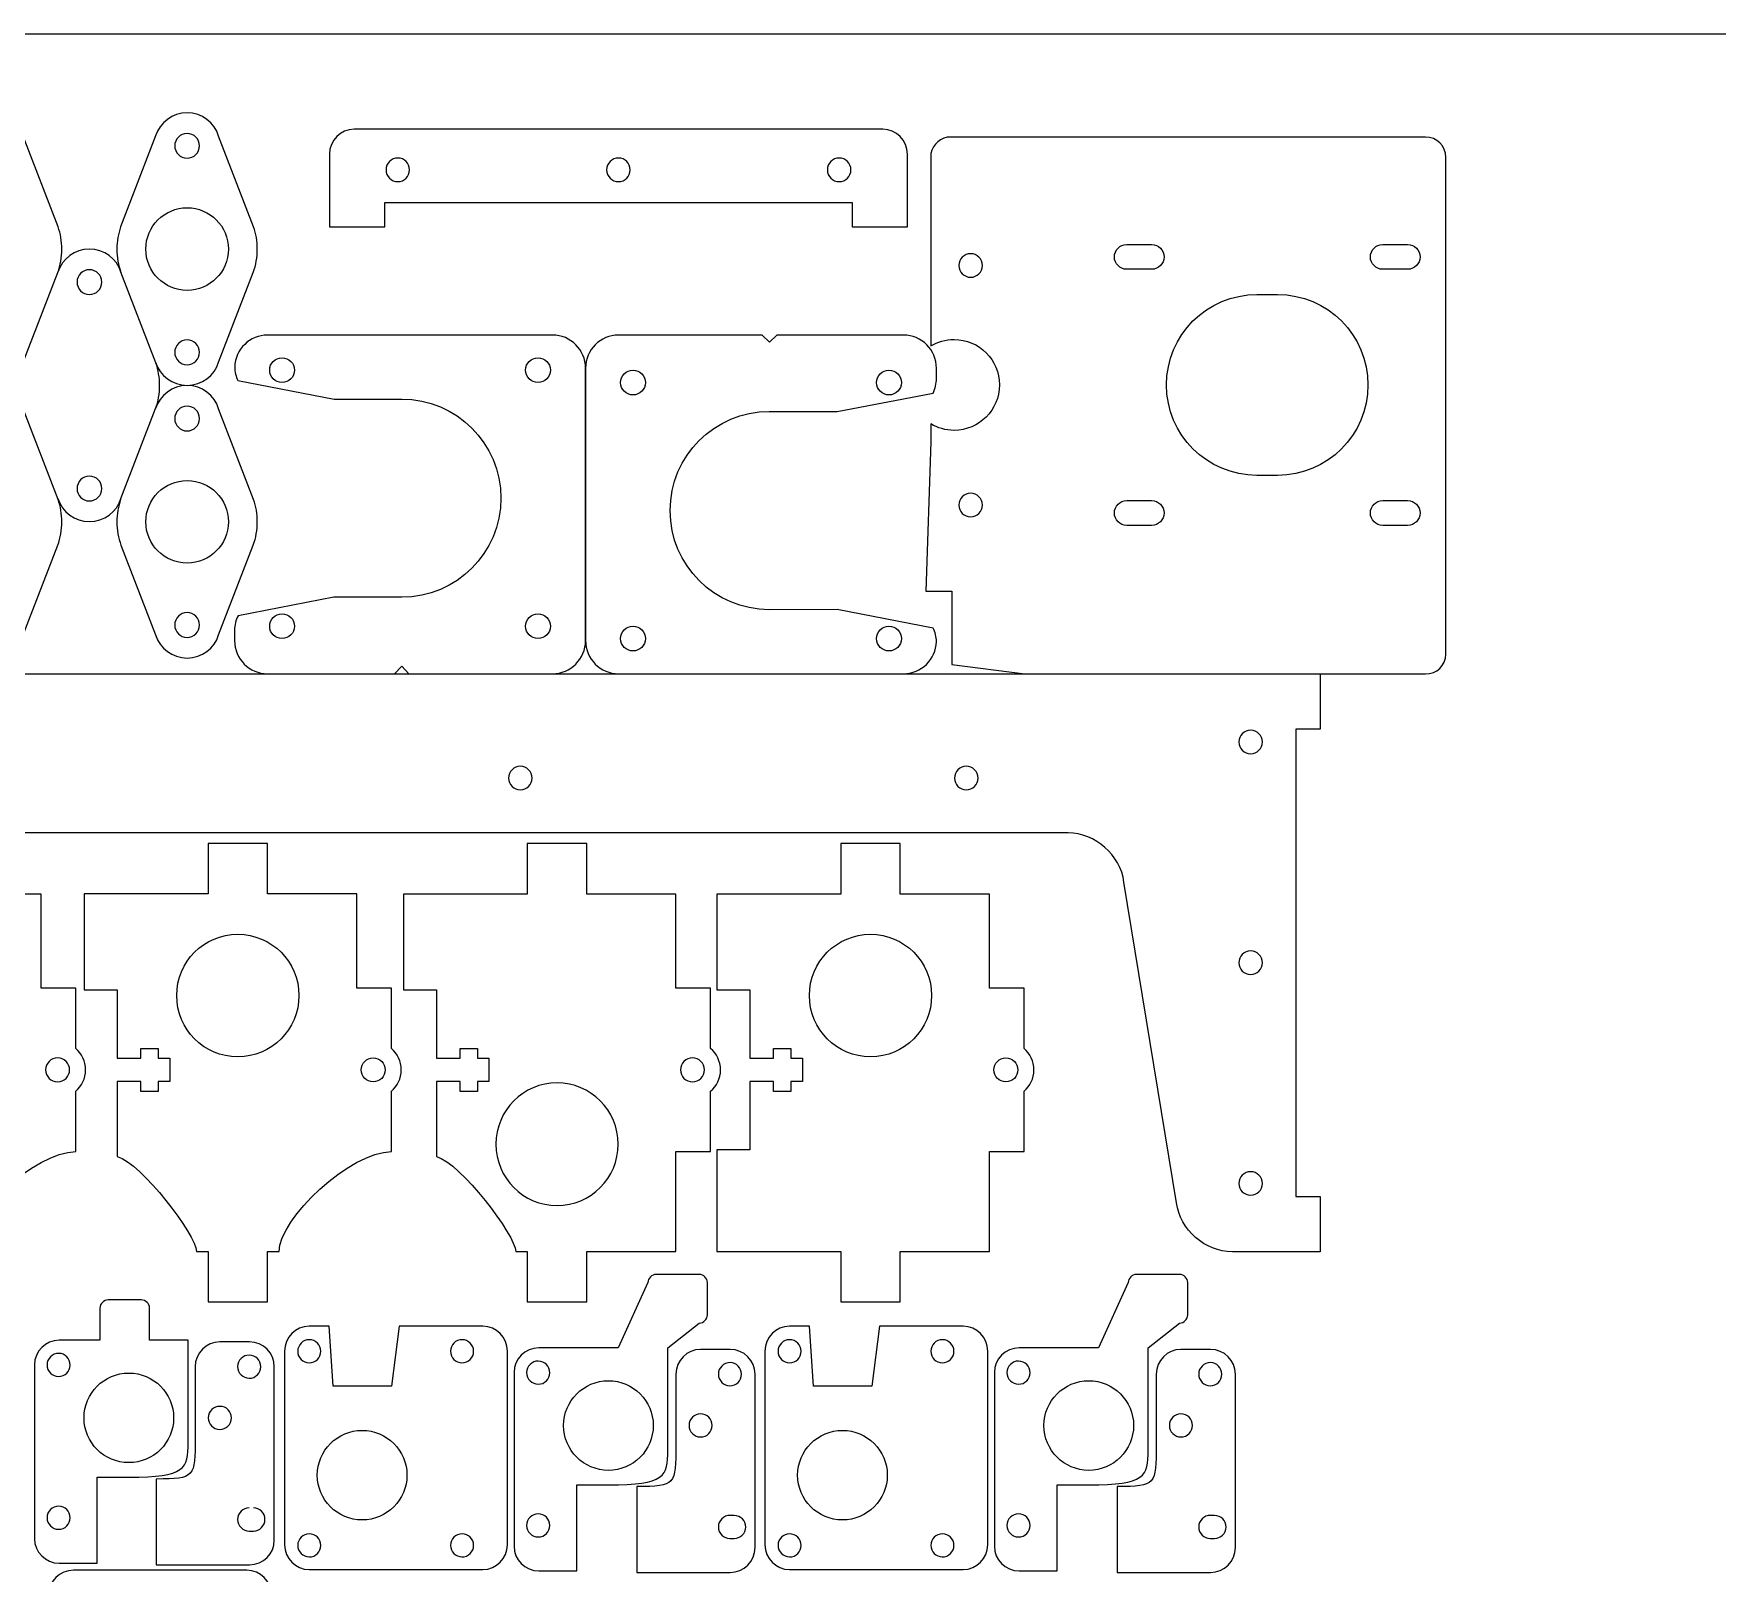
# Model space of a CAD drawing. Header units: millimetres. Extents: x 0 to 610, y -305 to 0.
# Drawn here: x 107 to 310.9, y -186.4 to 0 of the extents above; entities that cross this region are included whole.
import ezdxf

# ---------------------------------------------------------------- set-up
doc = ezdxf.new("R2010")
doc.units = ezdxf.units.MM
doc.layers.add('CUTS', color=1, linetype='Continuous', true_color=0xff0000)
doc.layers.add('laser bed referance', color=3, linetype='Continuous', lineweight=25, true_color=0x00ff00)

msp = doc.modelspace()

# ---------------------------------------------------------------- linework, layer by layer
at = {"layer": 'CUTS', "color": 1, "lineweight": 25, "true_color": 0xff0000}
for p, q in [((278.01, -75.12), (278.02, -14.98)), ((135.33, -77.49), (150.69, -77.49)), ((152.45, -77.49), (169.83, -77.49))]:
    msp.add_line(p, q, dxfattribs=at)
for points in [[(209.82, -11.57), (145.82, -11.57), (145.82, -11.57)], [(109.96, -23.38), (105.73, -12.4)], [(121.77, -12.38), (117.53, -23.37)], [(133.64, -23.37), (129.4, -12.39)], [(275.55, -12.51), (218.07, -12.51)], [(142.82, -14.57), (142.82, -23.39), (149.52, -23.39), (149.52, -20.44), (206.12, -20.44), (206.12, -23.39), (212.82, -23.39), (212.82, -14.57)], [(215.65, -15.15), (215.65, -37.8)], [(239.38, -25.53), (242.39, -25.53), (242.39, -25.53)], [(270.38, -25.53), (273.39, -25.53), (273.39, -25.53)], [(242.39, -28.53), (239.38, -28.53)], [(273.39, -28.53), (270.38, -28.53)], [(105.73, -39.78), (109.92, -28.91)], [(121.81, -39.87), (117.57, -28.89)], [(129.4, -39.76), (133.6, -28.9)], [(255.14, -31.58), (257.64, -31.58), (257.64, -31.58)], [(169.83, -36.49), (135.33, -36.49)], [(212.33, -36.49), (196.98, -36.49), (196.09, -37.37), (195.21, -36.49), (177.83, -36.49), (177.83, -36.49)], [(173.83, -73.49), (173.83, -40.49)], [(173.83, -40.49), (173.83, -73.49)], [(216.33, -41.74), (216.33, -40.49)], [(131.74, -42.01), (143.37, -44.24), (151.58, -44.24)], [(196.08, -45.74), (204.3, -45.74), (215.92, -43.51)], [(109.96, -56.4), (105.73, -45.42)], [(117.57, -56.27), (121.77, -45.4)], [(133.64, -56.39), (129.4, -45.41)], [(215.65, -47.25), (215.65, -49.4), (215.05, -67.48), (218.21, -67.48), (218.21, -76.39), (227.03, -77.49), (275.55, -77.49)], [(257.64, -53.48), (255.14, -53.48)], [(239.38, -56.53), (242.39, -56.53), (242.39, -56.53)], [(270.38, -56.53), (273.39, -56.53), (273.39, -56.53)], [(242.39, -59.53), (239.38, -59.53)], [(273.39, -59.53), (270.38, -59.53)], [(105.73, -72.8), (109.92, -61.94)], [(117.57, -61.94), (121.77, -72.79)], [(129.4, -72.79), (133.6, -61.92)], [(151.58, -68.24), (143.36, -68.24), (131.75, -70.47)], [(215.92, -71.97), (204.29, -69.73), (196.08, -69.74)], [(131.33, -72.23), (131.33, -73.49)], [(150.69, -77.49), (151.57, -76.6), (152.45, -77.49)], [(30.88, -77.49), (262.79, -77.49), (262.79, -84.19), (262.79, -84.19)], [(177.83, -77.49), (212.33, -77.49)], [(262.79, -84.19), (259.84, -84.19), (259.84, -140.79), (262.79, -140.79), (262.79, -147.49), (262.79, -147.49), (252.17, -147.49)], [(232.26, -96.77), (224.66, -96.77), (20.88, -96.77)], [(150.32, -122.88), (150.32, -115.56), (146.12, -115.56), (146.12, -104.16), (135.32, -104.16), (135.32, -98.06), (128.12, -98.06), (128.12, -104.16), (113.12, -104.16), (113.12, -115.76), (117.12, -115.76), (117.12, -124.06), (119.99, -124.06), (119.99, -122.86), (122.09, -122.86), (122.09, -124.06), (123.47, -124.06), (123.47, -126.87), (122.09, -126.87), (122.09, -128.06), (119.99, -128.06), (119.99, -126.87), (117.12, -126.87), (117.12, -135.93), (117.12, -135.93), (117.12, -135.93)], [(188.98, -122.88), (188.98, -115.56), (184.78, -115.56), (184.78, -104.17), (173.98, -104.17), (173.98, -98.07), (166.78, -98.07), (166.78, -104.17), (151.78, -104.17), (151.78, -115.76), (155.78, -115.76), (155.78, -124.06), (158.65, -124.06), (158.65, -122.86), (160.75, -122.86), (160.75, -124.06), (162.14, -124.06), (162.14, -126.87), (160.75, -126.87), (160.75, -128.06), (158.65, -128.06), (158.65, -126.87), (155.78, -126.87), (155.78, -135.93), (155.78, -135.93)], [(226.94, -122.88), (226.94, -115.56), (222.74, -115.56), (222.74, -104.17), (211.94, -104.17), (211.94, -98.07), (204.74, -98.07), (204.74, -104.17), (189.74, -104.17), (189.74, -115.76), (193.74, -115.76), (193.74, -124.06), (196.61, -124.06), (196.61, -122.86), (198.71, -122.86), (198.71, -124.06), (200.1, -124.06), (200.1, -126.87), (198.71, -126.87), (198.71, -128.06), (196.61, -128.06), (196.61, -126.87), (193.74, -126.87), (193.74, -135.16), (189.74, -135.16), (189.74, -147.46), (204.74, -147.46), (204.74, -153.56), (211.94, -153.56), (211.94, -147.46), (222.74, -147.46), (222.74, -135.36), (226.94, -135.36), (226.94, -128.05)], [(245.39, -141.54), (239.04, -102.72)], [(112.1, -122.88), (112.1, -115.56), (107.9, -115.56), (107.9, -104.17), (97.1, -104.17)], [(112.1, -135.36), (112.1, -128.05)], [(150.32, -135.36), (150.32, -128.05)], [(188.98, -135.36), (188.98, -128.05)], [(165.37, -147.47), (165.37, -147.46), (166.78, -147.46), (166.78, -153.56), (173.98, -153.56), (173.98, -147.46), (184.78, -147.46), (184.78, -135.36), (188.98, -135.36), (188.98, -135.36), (188.98, -135.36)], [(126.71, -147.47), (126.71, -147.46), (128.12, -147.46), (128.12, -153.56), (135.32, -153.56), (135.32, -147.46), (136.73, -147.46), (136.73, -147.47)], [(187.59, -150.22), (182.39, -150.22)], [(245.76, -150.22), (240.56, -150.22)], [(181.39, -151.22), (177.79, -159.12), (168.17, -159.12)], [(188.59, -155.11), (188.59, -151.22), (188.59, -151.22)], [(239.56, -151.22), (235.96, -159.12), (226.34, -159.12)], [(246.76, -155.11), (246.76, -151.22), (246.76, -151.22)], [(115.03, -154.32), (115.03, -158.19), (110.09, -158.19)], [(120.03, -153.32), (116.03, -153.32)], [(121.02, -158.19), (121.03, -158.19), (121.03, -154.32)], [(143.25, -163.75), (142.78, -156.5), (140.38, -156.5)], [(161.38, -156.5), (151.28, -156.5), (150.32, -163.75), (143.25, -163.75), (143.25, -163.75)], [(183.79, -171.52), (183.79, -159.12), (187.59, -156.12)], [(201.42, -163.75), (200.95, -156.5), (198.55, -156.5)], [(219.55, -156.5), (209.45, -156.5), (208.49, -163.75), (201.42, -163.75), (201.42, -163.75)], [(241.96, -171.52), (241.96, -159.12), (245.76, -156.12)], [(125.71, -170.59), (125.71, -158.19), (121.02, -158.19), (121.02, -158.19)], [(133.14, -158.4), (129.55, -158.4)], [(137.38, -159.5), (137.38, -182.96)], [(164.38, -182.96), (164.38, -159.5)], [(191.36, -159.31), (187.77, -159.31)], [(195.55, -159.5), (195.55, -182.96)], [(222.55, -182.96), (222.55, -159.5)], [(249.53, -159.31), (245.94, -159.31)], [(107.09, -161.19), (107.09, -182.19)], [(126.55, -161.4), (126.55, -169.98), (126.55, -169.98)], [(136.14, -182.39), (136.14, -161.4)], [(165.17, -162.12), (165.17, -183.12)], [(184.77, -162.31), (184.76, -170.89), (184.76, -170.89)], [(194.36, -183.31), (194.36, -162.31)], [(223.34, -162.12), (223.34, -183.12)], [(242.94, -162.31), (242.93, -170.89), (242.93, -170.89)], [(252.53, -183.31), (252.53, -162.31)], [(110.09, -185.19), (114.7, -185.19), (114.7, -174.78), (118.52, -174.78)], [(121.83, -175), (121.83, -185.39), (133.14, -185.39)], [(168.17, -186.12), (172.78, -186.12), (172.78, -175.71), (176.6, -175.71)], [(180.05, -175.91), (180.05, -186.3), (191.36, -186.3)], [(226.34, -186.12), (230.95, -186.12), (230.95, -175.71), (234.77, -175.71)], [(238.22, -175.91), (238.22, -186.3), (249.53, -186.3)], [(191.84, -179.41), (191.33, -179.41)], [(250.01, -179.41), (249.5, -179.41)], [(133.1, -181.3), (133.61, -181.3), (133.61, -181.3)], [(191.32, -182.21), (191.83, -182.21), (191.83, -182.21)], [(249.49, -182.21), (250, -182.21), (250, -182.21)], [(132.8, -186.04), (111.81, -186.04)], [(140.38, -185.96), (161.38, -185.96)], [(198.55, -185.96), (219.55, -185.96)]]:
    msp.add_lwpolyline(points, dxfattribs=at)
for points in [[(125.58, -9.58), (123.79, -9.58), (122.27, -10.76), (121.77, -12.38)], [(129.4, -12.39), (128.9, -10.76), (127.38, -9.58), (125.58, -9.58)], [(125.58, -12.08), (124.76, -12.08), (124.08, -12.75), (124.08, -13.58)], [(127.08, -13.58), (127.08, -12.75), (126.41, -12.08), (125.58, -12.08)], [(145.82, -11.57), (144.17, -11.57), (142.82, -12.91), (142.82, -14.57)], [(212.82, -14.57), (212.82, -12.92), (211.47, -11.57), (209.82, -11.57)], [(124.08, -13.58), (124.08, -14.4), (124.76, -15.08), (125.58, -15.08)], [(125.58, -15.08), (126.41, -15.08), (127.08, -14.4), (127.08, -13.58)], [(218.07, -12.51), (216.87, -12.51), (215.87, -13.37), (215.65, -14.51)], [(278.02, -14.98), (278.02, -13.61), (276.91, -12.51), (275.55, -12.51)], [(151.09, -15.06), (150.31, -15.06), (149.67, -15.7), (149.67, -16.48)], [(152.52, -16.48), (152.52, -15.7), (151.88, -15.06), (151.09, -15.06)], [(177.82, -15.06), (177.03, -15.06), (176.39, -15.7), (176.39, -16.48)], [(179.24, -16.48), (179.24, -15.7), (178.6, -15.06), (177.82, -15.06)], [(204.54, -15.06), (203.76, -15.06), (203.12, -15.7), (203.12, -16.48)], [(205.97, -16.48), (205.97, -15.7), (205.33, -15.06), (204.54, -15.06)], [(215.65, -14.51), (215.68, -14.66), (215.65, -14.82), (215.65, -15.15)], [(149.67, -16.48), (149.67, -17.27), (150.31, -17.91), (151.09, -17.91)], [(151.09, -17.91), (151.88, -17.91), (152.52, -17.27), (152.52, -16.48)], [(176.39, -16.48), (176.39, -17.27), (177.03, -17.91), (177.82, -17.91)], [(177.82, -17.91), (178.6, -17.91), (179.24, -17.27), (179.24, -16.48)], [(203.12, -16.48), (203.12, -17.27), (203.76, -17.91), (204.54, -17.91)], [(204.54, -17.91), (205.33, -17.91), (205.97, -17.27), (205.97, -16.48)], [(120.58, -26.08), (120.58, -23.31), (122.82, -21.08), (125.58, -21.08)], [(125.58, -21.08), (128.35, -21.08), (130.58, -23.31), (130.58, -26.08)], [(110.41, -26.09), (110.41, -25.14), (110.25, -24.23), (109.96, -23.38)], [(117.53, -23.37), (117.24, -24.22), (117.08, -25.13), (117.08, -26.08)], [(134.08, -26.08), (134.08, -25.13), (133.93, -24.22), (133.64, -23.37)], [(109.92, -28.91), (110.24, -28.03), (110.41, -27.08), (110.41, -26.09)], [(113.75, -26.08), (111.96, -26.08), (110.44, -27.26), (109.93, -28.88)], [(117.57, -28.89), (117.06, -27.26), (115.54, -26.08), (113.75, -26.08)], [(117.08, -26.08), (117.08, -27.07), (117.26, -28.03), (117.57, -28.92)], [(125.58, -31.08), (122.82, -31.08), (120.58, -28.84), (120.58, -26.08)], [(130.58, -26.08), (130.58, -28.84), (128.35, -31.08), (125.58, -31.08)], [(133.6, -28.9), (133.92, -28.02), (134.08, -27.07), (134.08, -26.08)], [(237.88, -27.03), (237.88, -26.2), (238.55, -25.53), (239.38, -25.53)], [(242.39, -25.53), (243.22, -25.53), (243.89, -26.2), (243.89, -27.03)], [(268.88, -27.03), (268.88, -26.2), (269.55, -25.53), (270.38, -25.53)], [(273.39, -25.53), (274.22, -25.53), (274.89, -26.2), (274.89, -27.03)], [(220.47, -26.64), (219.68, -26.64), (219.04, -27.28), (219.04, -28.07)], [(219.04, -28.07), (219.04, -28.86), (219.68, -29.49), (220.47, -29.49)], [(221.89, -28.07), (221.89, -27.28), (221.25, -26.64), (220.47, -26.64)], [(220.47, -29.49), (221.25, -29.49), (221.89, -28.86), (221.89, -28.07)], [(239.38, -28.53), (238.55, -28.53), (237.88, -27.85), (237.88, -27.03)], [(243.89, -27.03), (243.89, -27.85), (243.22, -28.53), (242.39, -28.53)], [(270.38, -28.53), (269.55, -28.53), (268.88, -27.85), (268.88, -27.03)], [(274.89, -27.03), (274.89, -27.85), (274.22, -28.53), (273.39, -28.53)], [(113.75, -28.58), (112.92, -28.58), (112.25, -29.25), (112.25, -30.08)], [(112.25, -30.08), (112.25, -30.91), (112.92, -31.58), (113.75, -31.58)], [(115.25, -30.08), (115.25, -29.25), (114.58, -28.58), (113.75, -28.58)], [(113.75, -31.58), (114.58, -31.58), (115.25, -30.91), (115.25, -30.08)], [(244.19, -42.53), (244.19, -36.48), (249.09, -31.58), (255.14, -31.58)], [(257.64, -31.58), (263.69, -31.58), (268.59, -36.48), (268.59, -42.53)], [(135.33, -36.49), (133.17, -36.49), (131.41, -38.21), (131.34, -40.36)], [(173.83, -40.49), (173.83, -38.28), (172.04, -36.49), (169.83, -36.49)], [(177.83, -36.49), (175.62, -36.49), (173.83, -38.28), (173.83, -40.49)], [(216.33, -40.49), (216.33, -38.28), (214.54, -36.49), (212.33, -36.49)], [(125.58, -37.08), (124.76, -37.08), (124.08, -37.75), (124.08, -38.58)], [(124.08, -38.58), (124.08, -39.4), (124.76, -40.08), (125.58, -40.08)], [(127.08, -38.58), (127.08, -37.75), (126.41, -37.08), (125.58, -37.08)], [(125.58, -40.08), (126.41, -40.08), (127.08, -39.4), (127.08, -38.58)], [(215.65, -37.8), (216.47, -37.31), (217.43, -37.03), (218.46, -37.03)], [(218.46, -37.03), (221.49, -37.03), (223.96, -39.49), (223.96, -42.53)], [(121.77, -39.77), (122.27, -41.4), (123.79, -42.58), (125.58, -42.58)], [(122.25, -42.58), (122.25, -41.63), (122.09, -40.72), (121.81, -39.87)], [(125.58, -42.58), (127.38, -42.58), (128.9, -41.39), (129.4, -39.76)], [(131.34, -40.36), (131.36, -40.95), (131.5, -41.51), (131.74, -42.01)], [(135.58, -40.74), (135.58, -39.91), (136.25, -39.24), (137.08, -39.24)], [(137.08, -42.24), (136.25, -42.24), (135.58, -41.57), (135.58, -40.74)], [(137.08, -39.24), (137.91, -39.24), (138.58, -39.91), (138.58, -40.74)], [(138.58, -40.74), (138.58, -41.57), (137.91, -42.24), (137.08, -42.24)], [(166.58, -40.74), (166.58, -39.91), (167.25, -39.24), (168.08, -39.24)], [(168.08, -42.24), (167.25, -42.24), (166.58, -41.57), (166.58, -40.74)], [(168.08, -39.24), (168.91, -39.24), (169.58, -39.91), (169.58, -40.74)], [(169.58, -40.74), (169.58, -41.57), (168.91, -42.24), (168.08, -42.24)], [(178.08, -42.24), (178.08, -41.41), (178.75, -40.74), (179.58, -40.74)], [(179.58, -40.74), (180.41, -40.74), (181.08, -41.41), (181.08, -42.24)], [(209.08, -42.24), (209.08, -41.41), (209.75, -40.74), (210.58, -40.74)], [(210.58, -40.74), (211.41, -40.74), (212.08, -41.41), (212.08, -42.24)], [(121.77, -45.4), (122.08, -44.52), (122.25, -43.57), (122.25, -42.58)], [(125.58, -42.6), (123.79, -42.6), (122.27, -43.78), (121.77, -45.4)], [(129.4, -45.41), (128.9, -43.78), (127.38, -42.6), (125.58, -42.6)], [(179.58, -43.74), (178.75, -43.74), (178.08, -43.07), (178.08, -42.24)], [(181.08, -42.24), (181.08, -43.07), (180.41, -43.74), (179.58, -43.74)], [(210.58, -43.74), (209.75, -43.74), (209.08, -43.07), (209.08, -42.24)], [(212.08, -42.24), (212.08, -43.07), (211.41, -43.74), (210.58, -43.74)], [(215.92, -43.51), (216.18, -42.98), (216.33, -42.38), (216.33, -41.74)], [(223.96, -42.53), (223.96, -45.56), (221.49, -48.03), (218.46, -48.03)], [(255.14, -53.48), (249.09, -53.48), (244.19, -48.57), (244.19, -42.53)], [(268.59, -42.53), (268.59, -48.57), (263.68, -53.48), (257.64, -53.48)], [(151.58, -44.24), (158.21, -44.24), (163.58, -49.61), (163.58, -56.24)], [(125.58, -45.1), (124.76, -45.1), (124.08, -45.77), (124.08, -46.6)], [(124.08, -46.6), (124.08, -47.43), (124.76, -48.1), (125.58, -48.1)], [(127.08, -46.6), (127.08, -45.77), (126.41, -45.1), (125.58, -45.1)], [(125.58, -48.1), (126.41, -48.1), (127.08, -47.43), (127.08, -46.6)], [(184.08, -57.74), (184.08, -51.11), (189.46, -45.74), (196.08, -45.74)], [(218.46, -48.03), (217.43, -48.03), (216.47, -47.74), (215.65, -47.25)], [(113.75, -53.58), (112.92, -53.58), (112.25, -54.25), (112.25, -55.08)], [(115.25, -55.08), (115.25, -54.25), (114.58, -53.58), (113.75, -53.58)], [(120.58, -59.1), (120.58, -56.34), (122.82, -54.1), (125.58, -54.1)], [(125.58, -54.1), (128.35, -54.1), (130.58, -56.34), (130.58, -59.1)], [(109.93, -56.27), (110.44, -57.9), (111.96, -59.08), (113.75, -59.08)], [(110.41, -59.11), (110.41, -58.16), (110.25, -57.25), (109.96, -56.4)], [(112.25, -55.08), (112.25, -55.9), (112.92, -56.58), (113.75, -56.58)], [(113.75, -56.58), (114.58, -56.58), (115.25, -55.9), (115.25, -55.08)], [(113.75, -59.08), (115.54, -59.08), (117.06, -57.89), (117.57, -56.27)], [(117.53, -56.39), (117.24, -57.24), (117.08, -58.15), (117.08, -59.1)], [(134.08, -59.1), (134.08, -58.15), (133.93, -57.24), (133.64, -56.39)], [(163.58, -56.24), (163.58, -62.87), (158.21, -68.24), (151.58, -68.24)], [(220.47, -55.65), (219.68, -55.65), (219.04, -56.28), (219.04, -57.07)], [(219.04, -57.07), (219.04, -57.86), (219.68, -58.49), (220.47, -58.49)], [(221.89, -57.07), (221.89, -56.28), (221.25, -55.65), (220.47, -55.65)], [(220.47, -58.49), (221.25, -58.49), (221.89, -57.86), (221.89, -57.07)], [(237.88, -58.03), (237.88, -57.2), (238.55, -56.53), (239.38, -56.53)], [(242.39, -56.53), (243.22, -56.53), (243.89, -57.2), (243.89, -58.03)], [(268.88, -58.03), (268.88, -57.2), (269.55, -56.53), (270.38, -56.53)], [(273.39, -56.53), (274.22, -56.53), (274.89, -57.2), (274.89, -58.03)], [(109.92, -61.94), (110.24, -61.05), (110.41, -60.1), (110.41, -59.11)], [(117.08, -59.1), (117.08, -60.1), (117.26, -61.05), (117.57, -61.94)], [(125.58, -64.1), (122.82, -64.1), (120.58, -61.86), (120.58, -59.1)], [(130.58, -59.1), (130.58, -61.86), (128.35, -64.1), (125.58, -64.1)], [(133.6, -61.92), (133.91, -61.04), (134.08, -60.09), (134.08, -59.1)], [(196.08, -69.74), (189.46, -69.74), (184.08, -64.36), (184.08, -57.74)], [(239.38, -59.53), (238.55, -59.53), (237.88, -58.85), (237.88, -58.03)], [(243.89, -58.03), (243.89, -58.85), (243.22, -59.53), (242.39, -59.53)], [(270.38, -59.53), (269.55, -59.53), (268.88, -58.85), (268.88, -58.03)], [(274.89, -58.03), (274.89, -58.85), (274.22, -59.53), (273.39, -59.53)], [(125.58, -70.1), (124.76, -70.1), (124.08, -70.77), (124.08, -71.6)], [(127.08, -71.6), (127.08, -70.77), (126.41, -70.1), (125.58, -70.1)], [(131.75, -70.47), (131.48, -71), (131.33, -71.6), (131.33, -72.23)], [(135.58, -71.74), (135.58, -70.91), (136.25, -70.24), (137.08, -70.24)], [(137.08, -70.24), (137.91, -70.24), (138.58, -70.91), (138.58, -71.74)], [(166.58, -71.74), (166.58, -70.91), (167.25, -70.24), (168.08, -70.24)], [(168.08, -70.24), (168.91, -70.24), (169.58, -70.91), (169.58, -71.74)], [(121.77, -72.79), (122.27, -74.42), (123.79, -75.6), (125.58, -75.6)], [(124.08, -71.6), (124.08, -72.43), (124.76, -73.1), (125.58, -73.1)], [(125.58, -73.1), (126.41, -73.1), (127.08, -72.43), (127.08, -71.6)], [(125.58, -75.6), (127.38, -75.6), (128.9, -74.42), (129.4, -72.79)], [(137.08, -73.24), (136.25, -73.24), (135.58, -72.57), (135.58, -71.74)], [(138.58, -71.74), (138.58, -72.57), (137.91, -73.24), (137.08, -73.24)], [(168.08, -73.24), (167.25, -73.24), (166.58, -72.57), (166.58, -71.74)], [(169.58, -71.74), (169.58, -72.57), (168.91, -73.24), (168.08, -73.24)], [(178.08, -73.24), (178.08, -72.41), (178.75, -71.74), (179.58, -71.74)], [(179.58, -74.74), (178.75, -74.74), (178.08, -74.07), (178.08, -73.24)], [(179.58, -71.74), (180.41, -71.74), (181.08, -72.41), (181.08, -73.24)], [(181.08, -73.24), (181.08, -74.07), (180.41, -74.74), (179.58, -74.74)], [(209.08, -73.24), (209.08, -72.41), (209.75, -71.74), (210.58, -71.74)], [(210.58, -74.74), (209.75, -74.74), (209.08, -74.07), (209.08, -73.24)], [(210.58, -71.74), (211.41, -71.74), (212.08, -72.41), (212.08, -73.24)], [(212.08, -73.24), (212.08, -74.07), (211.41, -74.74), (210.58, -74.74)], [(216.33, -73.62), (216.31, -73.03), (216.17, -72.47), (215.92, -71.97)], [(131.33, -73.49), (131.33, -75.7), (133.12, -77.49), (135.33, -77.49)], [(169.83, -77.49), (172.04, -77.49), (173.83, -75.7), (173.83, -73.49)], [(173.83, -73.49), (173.83, -75.7), (175.62, -77.49), (177.83, -77.49)], [(212.33, -77.49), (214.5, -77.49), (216.26, -75.77), (216.33, -73.62)], [(275.55, -77.49), (276.91, -77.59), (278.01, -76.48), (278.01, -75.12)], [(254.38, -84.34), (253.59, -84.34), (252.95, -84.98), (252.95, -85.76)], [(255.8, -85.76), (255.8, -84.98), (255.17, -84.34), (254.38, -84.34)], [(252.95, -85.76), (252.95, -86.55), (253.59, -87.19), (254.38, -87.19)], [(254.38, -87.19), (255.17, -87.19), (255.8, -86.55), (255.8, -85.76)], [(165.93, -88.7), (165.15, -88.7), (164.51, -89.34), (164.51, -90.13)], [(167.36, -90.13), (167.36, -89.34), (166.72, -88.7), (165.93, -88.7)], [(219.94, -88.7), (219.15, -88.7), (218.52, -89.34), (218.52, -90.13)], [(221.37, -90.13), (221.37, -89.34), (220.73, -88.7), (219.94, -88.7)], [(164.51, -90.13), (164.51, -90.91), (165.15, -91.55), (165.93, -91.55)], [(165.93, -91.55), (166.72, -91.55), (167.36, -90.91), (167.36, -90.13)], [(218.52, -90.13), (218.52, -90.91), (219.15, -91.55), (219.94, -91.55)], [(219.94, -91.55), (220.73, -91.55), (221.37, -90.91), (221.37, -90.13)], [(239.04, -102.72), (238.61, -99.45), (235.56, -96.77), (232.26, -96.77)], [(124.32, -116.46), (124.32, -112.36), (127.63, -109.04), (131.72, -109.04)], [(131.72, -109.04), (135.81, -109.04), (139.12, -112.36), (139.12, -116.46)], [(200.94, -116.46), (200.94, -112.36), (204.26, -109.04), (208.34, -109.04)], [(208.34, -109.04), (212.43, -109.04), (215.74, -112.36), (215.74, -116.46)], [(254.38, -111.06), (253.59, -111.06), (252.95, -111.7), (252.95, -112.49)], [(255.8, -112.49), (255.8, -111.7), (255.17, -111.06), (254.38, -111.06)], [(252.95, -112.49), (252.95, -113.27), (253.59, -113.91), (254.38, -113.91)], [(254.38, -113.91), (255.17, -113.91), (255.8, -113.27), (255.8, -112.49)], [(131.72, -123.89), (127.63, -123.89), (124.32, -120.56), (124.32, -116.46)], [(139.12, -116.46), (139.12, -120.56), (135.81, -123.89), (131.72, -123.89)], [(208.34, -123.89), (204.26, -123.89), (200.94, -120.57), (200.94, -116.46)], [(215.74, -116.46), (215.74, -120.57), (212.43, -123.89), (208.34, -123.89)], [(109.9, -124.01), (109.1, -124.01), (108.45, -124.66), (108.45, -125.46)], [(111.35, -125.46), (111.35, -124.66), (110.7, -124.01), (109.9, -124.01)], [(113.29, -125.46), (113.29, -124.43), (112.83, -123.5), (112.1, -122.88)], [(146.67, -125.46), (146.67, -124.66), (147.32, -124.01), (148.12, -124.01)], [(148.12, -124.01), (148.92, -124.01), (149.57, -124.66), (149.57, -125.46)], [(151.52, -125.46), (151.52, -124.43), (151.05, -123.5), (150.32, -122.88)], [(186.78, -124.01), (185.98, -124.01), (185.33, -124.66), (185.33, -125.46)], [(188.23, -125.46), (188.23, -124.66), (187.58, -124.01), (186.78, -124.01)], [(190.18, -125.46), (190.18, -124.43), (189.71, -123.5), (188.98, -122.88)], [(223.29, -125.46), (223.29, -124.66), (223.94, -124.01), (224.74, -124.01)], [(224.74, -124.01), (225.54, -124.01), (226.19, -124.66), (226.19, -125.46)], [(228.14, -125.46), (228.14, -124.43), (227.67, -123.5), (226.94, -122.88)], [(108.45, -125.46), (108.45, -126.27), (109.1, -126.91), (109.9, -126.91)], [(109.9, -126.91), (110.7, -126.91), (111.35, -126.27), (111.35, -125.46)], [(112.1, -128.05), (112.83, -127.43), (113.29, -126.5), (113.29, -125.46)], [(148.12, -126.91), (147.32, -126.91), (146.67, -126.27), (146.67, -125.46)], [(149.57, -125.46), (149.57, -126.27), (148.92, -126.91), (148.12, -126.91)], [(150.32, -128.05), (151.05, -127.43), (151.52, -126.5), (151.52, -125.46)], [(185.33, -125.46), (185.33, -126.27), (185.98, -126.91), (186.78, -126.91)], [(186.78, -126.91), (187.58, -126.91), (188.23, -126.27), (188.23, -125.46)], [(188.98, -128.05), (189.71, -127.43), (190.18, -126.5), (190.18, -125.46)], [(224.74, -126.91), (223.94, -126.91), (223.29, -126.27), (223.29, -125.46)], [(226.19, -125.46), (226.19, -126.27), (225.54, -126.91), (224.74, -126.91)], [(226.94, -128.05), (227.67, -127.43), (228.14, -126.5), (228.14, -125.46)], [(170.38, -127.04), (166.29, -127.04), (162.98, -130.36), (162.98, -134.46)], [(177.78, -134.46), (177.78, -130.36), (174.47, -127.04), (170.38, -127.04)], [(162.98, -134.46), (162.98, -138.56), (166.29, -141.89), (170.38, -141.89)], [(170.38, -141.89), (174.47, -141.89), (177.78, -138.56), (177.78, -134.46)], [(98.51, -147.47), (98.51, -143.45), (107.15, -135.36), (112.1, -135.36)], [(117.12, -135.93), (120.01, -136.75), (126.71, -145.48), (126.71, -147.47)], [(136.73, -147.47), (136.73, -143.45), (145.37, -135.36), (150.32, -135.36)], [(155.78, -135.93), (158.68, -136.75), (165.37, -145.48), (165.37, -147.47)], [(254.38, -137.79), (253.59, -137.79), (252.95, -138.43), (252.95, -139.21)], [(255.8, -139.21), (255.8, -138.43), (255.17, -137.79), (254.38, -137.79)], [(252.95, -139.21), (252.95, -140), (253.59, -140.64), (254.38, -140.64)], [(254.38, -140.64), (255.17, -140.64), (255.8, -140), (255.8, -139.21)], [(252.17, -147.49), (248.87, -147.49), (245.82, -144.81), (245.39, -141.54)], [(182.39, -150.22), (181.84, -150.22), (181.39, -150.67), (181.39, -151.22)], [(188.59, -151.22), (188.59, -150.67), (188.14, -150.22), (187.59, -150.22)], [(240.56, -150.22), (240.01, -150.22), (239.56, -150.67), (239.56, -151.22)], [(246.76, -151.22), (246.76, -150.67), (246.31, -150.22), (245.76, -150.22)], [(116.03, -153.32), (115.48, -153.32), (115.03, -153.76), (115.03, -154.32)], [(121.03, -154.32), (121.03, -153.76), (120.58, -153.32), (120.03, -153.32)], [(140.38, -156.5), (138.72, -156.5), (137.38, -157.84), (137.38, -159.5)], [(164.38, -159.5), (164.38, -157.84), (163.03, -156.5), (161.38, -156.5)], [(187.59, -156.12), (188.14, -156.12), (188.59, -155.66), (188.59, -155.11)], [(198.55, -156.5), (196.89, -156.5), (195.55, -157.84), (195.55, -159.5)], [(222.55, -159.5), (222.55, -157.84), (221.2, -156.5), (219.55, -156.5)], [(245.76, -156.12), (246.31, -156.12), (246.76, -155.66), (246.76, -155.11)], [(110.09, -158.19), (108.43, -158.19), (107.09, -159.54), (107.09, -161.19)], [(129.55, -158.4), (127.89, -158.4), (126.55, -159.74), (126.55, -161.4)], [(136.14, -161.4), (136.14, -159.74), (134.79, -158.4), (133.14, -158.4)], [(140.38, -158.13), (139.61, -158.13), (138.98, -158.75), (138.98, -159.53)], [(141.78, -159.54), (141.78, -158.76), (141.16, -158.13), (140.38, -158.13)], [(158.88, -158.13), (158.11, -158.13), (157.48, -158.75), (157.48, -159.53)], [(160.28, -159.54), (160.28, -158.76), (159.65, -158.13), (158.88, -158.13)], [(198.55, -158.13), (197.78, -158.13), (197.15, -158.75), (197.15, -159.53)], [(199.95, -159.54), (199.95, -158.76), (199.33, -158.13), (198.55, -158.13)], [(217.05, -158.13), (216.28, -158.13), (215.65, -158.75), (215.65, -159.53)], [(218.45, -159.54), (218.45, -158.76), (217.82, -158.13), (217.05, -158.13)], [(110.03, -159.79), (109.25, -159.79), (108.62, -160.41), (108.62, -161.19)], [(111.42, -161.2), (111.42, -160.42), (110.8, -159.79), (110.03, -159.79)], [(133.11, -160), (132.33, -159.99), (131.71, -160.62), (131.7, -161.39)], [(134.5, -161.4), (134.51, -160.63), (133.88, -160), (133.11, -160)], [(138.98, -159.53), (138.98, -160.3), (139.6, -160.93), (140.37, -160.93)], [(140.37, -160.93), (141.15, -160.93), (141.78, -160.31), (141.78, -159.54)], [(157.48, -159.53), (157.47, -160.3), (158.1, -160.93), (158.87, -160.93)], [(158.87, -160.93), (159.64, -160.93), (160.27, -160.31), (160.28, -159.54)], [(168.17, -159.12), (166.51, -159.12), (165.17, -160.47), (165.17, -162.12)], [(168.11, -160.72), (167.33, -160.72), (166.7, -161.35), (166.7, -162.12)], [(169.5, -162.13), (169.5, -161.36), (168.88, -160.73), (168.11, -160.72)], [(187.77, -159.31), (186.11, -159.31), (184.77, -160.65), (184.77, -162.31)], [(191.33, -160.91), (190.55, -160.91), (189.92, -161.53), (189.92, -162.3)], [(192.72, -162.31), (192.72, -161.54), (192.1, -160.91), (191.33, -160.91)], [(194.36, -162.31), (194.36, -160.65), (193.01, -159.31), (191.36, -159.31)], [(197.15, -159.53), (197.15, -160.3), (197.77, -160.93), (198.54, -160.93)], [(198.54, -160.93), (199.32, -160.93), (199.95, -160.31), (199.95, -159.54)], [(215.65, -159.53), (215.64, -160.3), (216.27, -160.93), (217.04, -160.93)], [(217.04, -160.93), (217.81, -160.93), (218.44, -160.31), (218.45, -159.54)], [(226.34, -159.12), (224.68, -159.12), (223.34, -160.47), (223.34, -162.12)], [(226.28, -160.72), (225.5, -160.72), (224.87, -161.35), (224.87, -162.12)], [(227.67, -162.13), (227.67, -161.36), (227.05, -160.73), (226.28, -160.72)], [(245.94, -159.31), (244.28, -159.31), (242.94, -160.65), (242.94, -162.31)], [(249.5, -160.91), (248.72, -160.91), (248.09, -161.53), (248.09, -162.3)], [(250.89, -162.31), (250.89, -161.54), (250.27, -160.91), (249.5, -160.91)], [(252.53, -162.31), (252.53, -160.65), (251.18, -159.31), (249.53, -159.31)], [(108.62, -161.19), (108.62, -161.96), (109.24, -162.59), (110.02, -162.59)], [(110.02, -162.59), (110.79, -162.59), (111.42, -161.97), (111.42, -161.2)], [(113.1, -167.59), (113.1, -164.6), (115.52, -162.17), (118.52, -162.17)], [(118.52, -162.17), (121.52, -162.17), (123.95, -164.6), (123.95, -167.59)], [(131.7, -161.39), (131.7, -162.17), (132.33, -162.79), (133.1, -162.8)], [(133.1, -162.8), (133.87, -162.8), (134.5, -162.17), (134.5, -161.4)], [(166.7, -162.12), (166.7, -162.89), (167.32, -163.52), (168.1, -163.52)], [(168.1, -163.52), (168.87, -163.53), (169.5, -162.9), (169.5, -162.13)], [(171.18, -168.52), (171.18, -165.53), (173.6, -163.1), (176.6, -163.1)], [(176.6, -163.1), (179.6, -163.1), (182.03, -165.53), (182.03, -168.52)], [(189.92, -162.3), (189.92, -163.08), (190.54, -163.7), (191.32, -163.71)], [(191.32, -163.71), (192.09, -163.71), (192.72, -163.09), (192.72, -162.31)], [(224.87, -162.12), (224.87, -162.89), (225.49, -163.52), (226.27, -163.52)], [(226.27, -163.52), (227.04, -163.53), (227.67, -162.9), (227.67, -162.13)], [(229.35, -168.52), (229.35, -165.53), (231.77, -163.1), (234.77, -163.1)], [(234.77, -163.1), (237.77, -163.1), (240.2, -165.53), (240.2, -168.52)], [(248.09, -162.3), (248.09, -163.08), (248.71, -163.7), (249.49, -163.71)], [(249.49, -163.71), (250.26, -163.71), (250.89, -163.09), (250.89, -162.31)], [(129.55, -166.2), (128.78, -166.19), (128.15, -166.82), (128.15, -167.59)], [(130.95, -167.6), (130.95, -166.83), (130.32, -166.2), (129.55, -166.2)], [(187.77, -167.11), (187, -167.11), (186.37, -167.73), (186.37, -168.5)], [(189.16, -168.51), (189.17, -167.74), (188.54, -167.11), (187.77, -167.11)], [(245.94, -167.11), (245.17, -167.11), (244.54, -167.73), (244.54, -168.5)], [(247.33, -168.51), (247.34, -167.74), (246.71, -167.11), (245.94, -167.11)], [(118.52, -173.02), (115.52, -173.02), (113.1, -170.59), (113.1, -167.59)], [(123.95, -167.59), (123.95, -170.59), (121.52, -173.02), (118.52, -173.02)], [(128.15, -167.59), (128.14, -168.36), (128.77, -168.99), (129.54, -169)], [(129.54, -169), (130.31, -169), (130.94, -168.37), (130.95, -167.6)], [(141.35, -174.53), (141.35, -171.54), (143.78, -169.11), (146.78, -169.11)], [(146.78, -169.11), (149.77, -169.11), (152.2, -171.54), (152.2, -174.53)], [(176.6, -173.95), (173.6, -173.95), (171.18, -171.52), (171.18, -168.52)], [(182.03, -168.52), (182.03, -171.52), (179.6, -173.95), (176.6, -173.95)], [(186.37, -168.5), (186.36, -169.28), (186.99, -169.91), (187.76, -169.91)], [(187.76, -169.91), (188.53, -169.91), (189.16, -169.29), (189.16, -168.51)], [(199.52, -174.53), (199.52, -171.54), (201.95, -169.11), (204.95, -169.11)], [(204.95, -169.11), (207.94, -169.11), (210.37, -171.54), (210.37, -174.53)], [(234.77, -173.95), (231.77, -173.95), (229.35, -171.52), (229.35, -168.52)], [(240.2, -168.52), (240.2, -171.52), (237.77, -173.95), (234.77, -173.95)], [(244.54, -168.5), (244.53, -169.28), (245.16, -169.91), (245.93, -169.91)], [(245.93, -169.91), (246.7, -169.91), (247.33, -169.29), (247.33, -168.51)], [(118.52, -174.78), (125.43, -174.78), (125.71, -173.73), (125.71, -170.59)], [(126.55, -169.98), (126.55, -174.79), (126.55, -175), (121.83, -175)], [(184.76, -170.89), (184.76, -175.7), (184.76, -175.91), (180.05, -175.91)], [(242.93, -170.89), (242.93, -175.7), (242.93, -175.91), (238.22, -175.91)], [(176.6, -175.71), (183.51, -175.71), (183.79, -174.66), (183.79, -171.52)], [(234.77, -175.71), (241.68, -175.71), (241.96, -174.66), (241.96, -171.52)], [(146.78, -179.96), (143.78, -179.96), (141.35, -177.53), (141.35, -174.53)], [(152.2, -174.53), (152.2, -177.53), (149.77, -179.96), (146.78, -179.96)], [(204.95, -179.96), (201.95, -179.96), (199.52, -177.53), (199.52, -174.53)], [(210.37, -174.53), (210.37, -177.53), (207.94, -179.96), (204.95, -179.96)], [(110.03, -178.29), (109.25, -178.29), (108.62, -178.91), (108.62, -179.68)], [(111.42, -179.69), (111.42, -178.92), (110.8, -178.29), (110.03, -178.29)], [(133.11, -178.5), (132.34, -178.49), (131.71, -179.12), (131.7, -179.89)], [(135.01, -179.9), (135.02, -179.13), (134.39, -178.5), (133.62, -178.5)], [(168.11, -179.22), (167.33, -179.22), (166.7, -179.84), (166.7, -180.62)], [(169.5, -180.63), (169.5, -179.85), (168.88, -179.22), (168.11, -179.22)], [(191.33, -179.41), (190.55, -179.4), (189.92, -180.03), (189.92, -180.8)], [(193.23, -180.81), (193.23, -180.04), (192.61, -179.41), (191.84, -179.41)], [(226.28, -179.22), (225.5, -179.22), (224.87, -179.84), (224.87, -180.62)], [(227.67, -180.63), (227.67, -179.85), (227.05, -179.22), (226.28, -179.22)], [(249.5, -179.41), (248.72, -179.4), (248.09, -180.03), (248.09, -180.8)], [(251.4, -180.81), (251.41, -180.04), (250.78, -179.41), (250.01, -179.41)], [(108.62, -179.68), (108.62, -180.46), (109.24, -181.09), (110.02, -181.09)], [(110.02, -181.09), (110.79, -181.09), (111.42, -180.47), (111.42, -179.69)], [(131.7, -179.89), (131.7, -180.66), (132.33, -181.29), (133.1, -181.3)], [(133.61, -181.3), (134.38, -181.3), (135.01, -180.67), (135.01, -179.9)], [(166.7, -180.62), (166.7, -181.39), (167.32, -182.02), (168.1, -182.02)], [(168.1, -182.02), (168.87, -182.02), (169.5, -181.4), (169.5, -180.63)], [(189.92, -180.8), (189.92, -181.57), (190.54, -182.2), (191.32, -182.21)], [(191.83, -182.21), (192.6, -182.21), (193.23, -181.58), (193.23, -180.81)], [(224.87, -180.62), (224.87, -181.39), (225.49, -182.02), (226.27, -182.02)], [(226.27, -182.02), (227.04, -182.02), (227.67, -181.4), (227.67, -180.63)], [(248.09, -180.8), (248.09, -181.57), (248.71, -182.2), (249.49, -182.21)], [(250, -182.21), (250.77, -182.21), (251.4, -181.58), (251.4, -180.81)], [(107.09, -182.19), (107.09, -183.85), (108.43, -185.19), (110.09, -185.19)], [(133.14, -185.39), (134.79, -185.39), (136.14, -184.05), (136.14, -182.39)], [(137.38, -182.96), (137.38, -184.62), (138.72, -185.96), (140.38, -185.96)], [(140.38, -181.63), (139.61, -181.63), (138.98, -182.25), (138.98, -183.03)], [(138.98, -183.03), (138.98, -183.8), (139.6, -184.43), (140.38, -184.43)], [(141.78, -183.04), (141.78, -182.26), (141.16, -181.63), (140.38, -181.63)], [(140.38, -184.43), (141.15, -184.43), (141.78, -183.81), (141.78, -183.04)], [(157.48, -183.03), (157.47, -183.8), (158.1, -184.43), (158.87, -184.43)], [(158.88, -181.63), (158.11, -181.63), (157.48, -182.25), (157.48, -183.03)], [(158.87, -184.43), (159.64, -184.43), (160.27, -183.81), (160.28, -183.04)], [(160.28, -183.04), (160.28, -182.26), (159.65, -181.63), (158.88, -181.63)], [(161.38, -185.96), (163.03, -185.96), (164.38, -184.62), (164.38, -182.96)], [(165.17, -183.12), (165.17, -184.78), (166.51, -186.12), (168.17, -186.12)], [(191.36, -186.3), (193.01, -186.3), (194.36, -184.96), (194.36, -183.31)], [(195.55, -182.96), (195.55, -184.62), (196.89, -185.96), (198.55, -185.96)], [(198.55, -181.63), (197.78, -181.63), (197.15, -182.25), (197.15, -183.03)], [(197.15, -183.03), (197.15, -183.8), (197.77, -184.43), (198.55, -184.43)], [(199.95, -183.04), (199.95, -182.26), (199.33, -181.63), (198.55, -181.63)], [(198.55, -184.43), (199.32, -184.43), (199.95, -183.81), (199.95, -183.04)], [(215.65, -183.03), (215.64, -183.8), (216.27, -184.43), (217.04, -184.43)], [(217.05, -181.63), (216.28, -181.63), (215.65, -182.25), (215.65, -183.03)], [(217.04, -184.43), (217.81, -184.43), (218.44, -183.81), (218.45, -183.04)], [(218.45, -183.04), (218.45, -182.26), (217.82, -181.63), (217.05, -181.63)], [(219.55, -185.96), (221.2, -185.96), (222.55, -184.62), (222.55, -182.96)], [(223.34, -183.12), (223.34, -184.78), (224.68, -186.12), (226.34, -186.12)], [(249.53, -186.3), (251.18, -186.3), (252.53, -184.96), (252.53, -183.31)], [(111.81, -186.04), (110.15, -186.04), (108.81, -187.38), (108.81, -189.04)], [(135.8, -189.04), (135.8, -187.38), (134.46, -186.04), (132.8, -186.04)]]:
    msp.add_open_spline(points, degree=3, dxfattribs=at)
at = {"layer": 'laser bed referance'}
for q in [(304.8, 0), (609.6, 0)]:
    msp.add_line((0, 0), q, dxfattribs=at)

doc.saveas('drawing.dxf')
